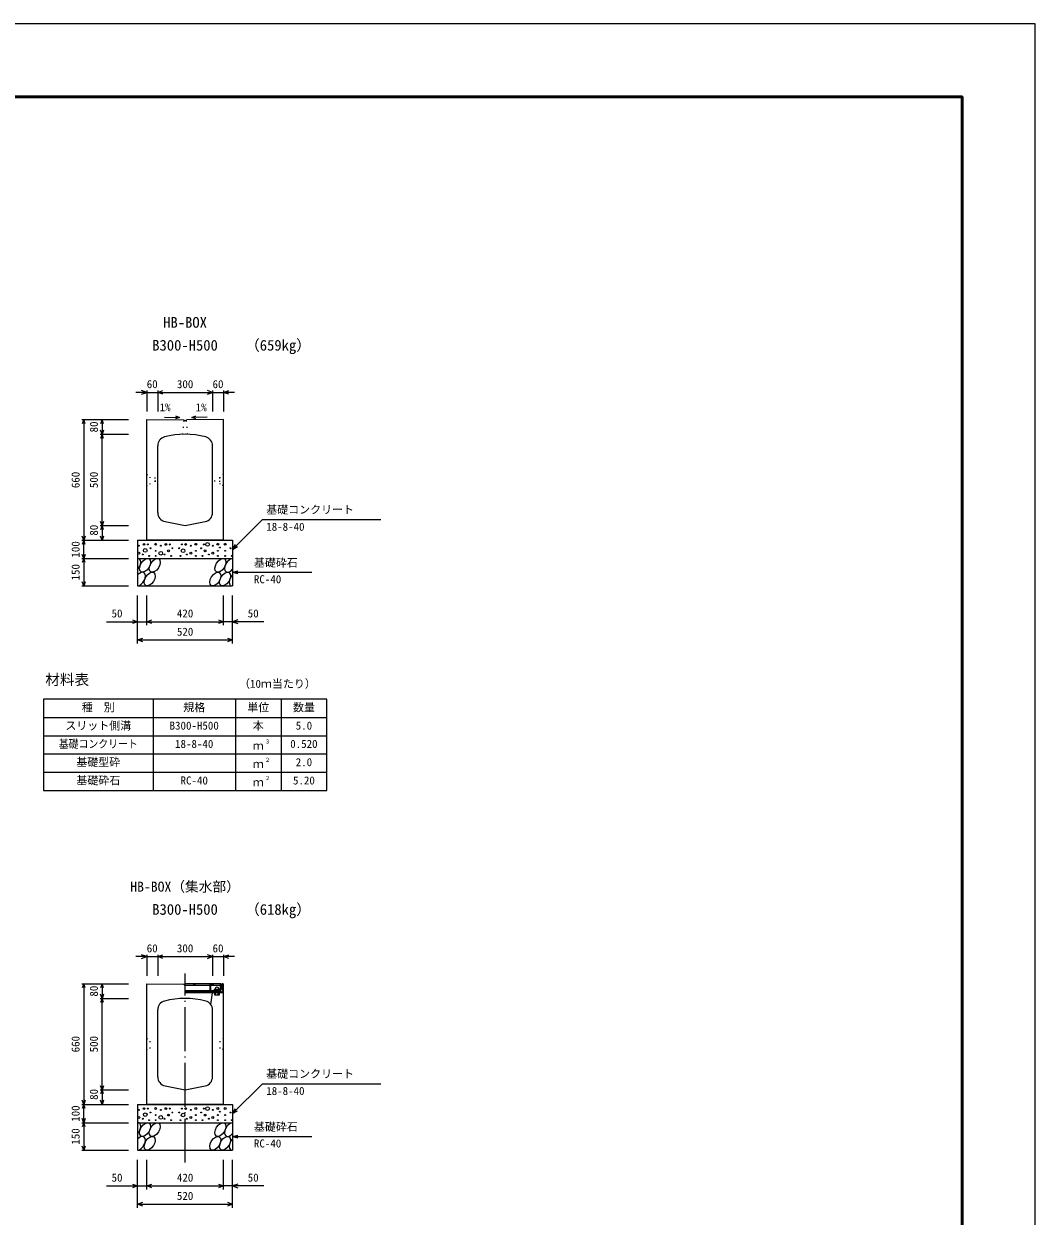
# Model space of a CAD drawing. Units: millimetres, scale not verified. Extents: x -16800 to 16800, y -5940 to 5940.
# Drawn here: x 11268 to 16800, y -583 to 5940 of the extents above; entities that cross this region are included whole.
import ezdxf
from ezdxf.enums import TextEntityAlignment as Align

# ---------------------------------------------------------------- set-up
doc = ezdxf.new("R2010")
doc.units = ezdxf.units.MM
doc.header["$LTSCALE"] = 20
doc.linetypes.add('DOTTED', pattern=[1.75, 0.25, -1.5])
doc.linetypes.add('LONG_DASHED_DOTTED', pattern=[15.25, 12, -1.5, 0.25, -1.5])
for name, color, linetype, lineweight in [('0-0_DIM', 7, 'Continuous', 25), ('0-1_Defpoints', 5, 'Continuous', 25), ('0-2_HATCH', 6, 'Continuous', 25), ('0-3_HYO', 3, 'Continuous', 25), ('0-4_HYO2', 4, 'Continuous', 25), ('0-5_OUTLINE', 3, 'Continuous', 25), ('0-6_OUTLINE2', 4, 'DOTTED', 25), ('0-7_TXT', 7, 'Continuous', 25), ('0-8_WAKU', 3, 'Continuous', 25)]:
    doc.layers.add(name, color=color, linetype=linetype, lineweight=lineweight)
doc.styles.add('ＭＳ ゴシック', font='')
doc.styles.get('ＭＳ ゴシック').set_extended_font_data('MS Gothic')

msp = doc.modelspace()

# ---------------------------------------------------------------- linework, layer by layer
at = {"layer": '0-0_DIM'}
for p, q in [((11940, 3923.55), (11880, 3923.55)), ((11940, 3933.55), (11940, 3818.55)), ((12000, 3933.55), (12000, 3818.55)), ((12300, 3933.55), (12300, 3818.55)), ((12360, 3933.55), (12360, 3818.55)), ((12420, 3923.55), (12360, 3923.55)), ((12037.27, 3788.53), (12119.74, 3786.96)), ((12270.02, 3788.49), (12186.15, 3786.89)), ((11585.8, 3774.62), (11840, 3774.62)), ((11595.8, 3774.62), (11595.8, 3114.62)), ((11695.8, 3774.62), (11695.8, 3694.62)), ((11685.8, 3694.62), (11840, 3694.62)), ((11695.8, 3194.62), (11695.8, 3694.62)), ((12573.65, 3228.27), (12410, 3064.62)), ((12573.65, 3228.27), (13220.53, 3228.27)), ((11685.8, 3194.62), (11840, 3194.62)), ((11695.8, 3194.62), (11695.8, 3114.62)), ((11585.8, 3114.62), (11840, 3114.62)), ((11595.8, 3014.62), (11595.8, 3114.62)), ((12410, 3064.62), (12425, 3090.6)), ((12410, 3064.62), (12435.98, 3079.62)), ((11585.8, 3014.62), (11840, 3014.62)), ((11595.8, 3014.62), (11595.8, 2864.62)), ((12410, 2939.62), (12438.98, 2947.39)), ((12410, 2939.62), (12843.31, 2939.62)), ((12410, 2939.62), (12438.98, 2931.86)), ((11585.8, 2864.62), (11840, 2864.62)), ((11890, 2549.11), (11890, 2811.45)), ((11940, 2649.11), (11940, 2811.45)), ((12360, 2649.11), (12360, 2811.45)), ((12410, 2549.11), (12410, 2811.45)), ((11720, 2669.11), (11890, 2669.11)), ((11890, 2669.11), (11940, 2669.11)), ((11940, 2669.11), (12360, 2669.11)), ((11890, 2569.11), (12410, 2569.11)), ((11940, 836.78), (11880, 836.78)), ((11940, 846.78), (11940, 731.78)), ((12000, 846.78), (12000, 731.78)), ((12300, 846.78), (12300, 731.78)), ((12360, 846.78), (12360, 731.78)), ((12420, 836.78), (12360, 836.78)), ((11585.8, 687.65), (11840, 687.65)), ((11595.8, 687.65), (11595.8, 27.65)), ((11695.8, 687.65), (11695.8, 607.65)), ((11685.8, 607.65), (11840, 607.65)), ((11695.8, 107.65), (11695.8, 607.65)), ((12573.65, 141.3), (12410, -22.35)), ((12573.65, 141.3), (13220.53, 141.3)), ((11685.8, 107.65), (11840, 107.65)), ((11695.8, 107.65), (11695.8, 27.65)), ((11585.8, 27.65), (11840, 27.65)), ((11595.8, -72.35), (11595.8, 27.65)), ((12410, -22.35), (12425, 3.63)), ((12410, -22.35), (12435.98, -7.35)), ((11585.8, -72.35), (11840, -72.35)), ((11595.8, -72.35), (11595.8, -222.35)), ((12410, -147.35), (12438.98, -139.59)), ((12410, -147.35), (12843.31, -147.35)), ((12410, -147.35), (12438.98, -155.12)), ((11585.8, -222.35), (11840, -222.35)), ((11890, -537.87), (11890, -275.52)), ((11940, -437.87), (11940, -275.52)), ((12360, -437.87), (12360, -275.52)), ((12410, -537.87), (12410, -275.52)), ((11720, -417.87), (11890, -417.87)), ((11890, -417.87), (11940, -417.87)), ((11940, -417.87), (12360, -417.87)), ((11890, -517.87), (12410, -517.87))]:
    msp.add_line(p, q, dxfattribs=at)
at = {"layer": '0-0_DIM', "linetype": 'LONG_DASHED_DOTTED'}
msp.add_line((12150, -290.42), (12150, 743.95), dxfattribs=at)
at = {"layer": '0-0_DIM'}
for points in [[(11911.81, 3913.29), (11940, 3923.55), (11911.81, 3933.81)], [(11940, 3923.55), (12000, 3923.55), (12300, 3923.55), (12360, 3923.55)], [(12028.19, 3913.29), (12000, 3923.55), (12028.19, 3933.81)], [(12271.81, 3913.29), (12300, 3923.55), (12271.81, 3933.81)], [(12388.19, 3913.29), (12360, 3923.55), (12388.19, 3933.81)], [(12097.34, 3795.59), (12119.74, 3786.96), (12097.03, 3779.18)], [(12208.85, 3779.12), (12186.15, 3786.89), (12208.54, 3795.53)], [(11604.01, 3752.07), (11595.8, 3774.62), (11587.59, 3752.07)], [(11704.01, 3752.07), (11695.8, 3774.62), (11687.59, 3752.07)], [(11704.01, 3717.17), (11695.8, 3694.62), (11687.59, 3717.17)], [(11704.01, 3672.07), (11695.8, 3694.62), (11687.59, 3672.07)], [(11704.01, 3217.17), (11695.8, 3194.62), (11687.59, 3217.17)], [(11604.01, 3137.17), (11595.8, 3114.62), (11587.59, 3137.17)], [(11704.01, 3172.07), (11695.8, 3194.62), (11687.59, 3172.07)], [(11704.01, 3137.17), (11695.8, 3114.62), (11687.59, 3137.17)], [(11604.01, 3092.07), (11595.8, 3114.62), (11587.59, 3092.07)], [(11604.01, 3037.17), (11595.8, 3014.62), (11587.59, 3037.17)], [(11604.01, 2992.07), (11595.8, 3014.62), (11587.59, 2992.07)], [(11604.01, 2887.17), (11595.8, 2864.62), (11587.59, 2887.17)], [(11861.81, 2679.37), (11890, 2669.11), (11861.81, 2658.85)], [(11968.19, 2658.85), (11940, 2669.11), (11968.19, 2679.37)], [(12331.81, 2679.37), (12360, 2669.11), (12331.81, 2658.85)], [(12438.19, 2679.37), (12410, 2669.11), (12438.19, 2658.85)], [(12580, 2669.11), (12410, 2669.11), (12360, 2669.11)], [(11918.19, 2558.85), (11890, 2569.11), (11918.19, 2579.37)], [(12381.81, 2579.37), (12410, 2569.11), (12381.81, 2558.85)], [(11911.81, 826.52), (11940, 836.78), (11911.81, 847.04)], [(11940, 836.78), (12000, 836.78), (12300, 836.78), (12360, 836.78)], [(12028.19, 826.52), (12000, 836.78), (12028.19, 847.04)], [(12271.81, 826.52), (12300, 836.78), (12271.81, 847.04)], [(12388.19, 826.52), (12360, 836.78), (12388.19, 847.04)], [(11604.01, 665.1), (11595.8, 687.65), (11587.59, 665.1)], [(11704.01, 665.1), (11695.8, 687.65), (11687.59, 665.1)], [(11704.01, 630.2), (11695.8, 607.65), (11687.59, 630.2)], [(11704.01, 585.1), (11695.8, 607.65), (11687.59, 585.1)], [(11704.01, 130.2), (11695.8, 107.65), (11687.59, 130.2)], [(11704.01, 85.1), (11695.8, 107.65), (11687.59, 85.1)], [(11604.01, 50.2), (11595.8, 27.65), (11587.59, 50.2)], [(11604.01, 5.1), (11595.8, 27.65), (11587.59, 5.1)], [(11704.01, 50.2), (11695.8, 27.65), (11687.59, 50.2)], [(11604.01, -49.8), (11595.8, -72.35), (11587.59, -49.8)], [(11604.01, -94.9), (11595.8, -72.35), (11587.59, -94.9)], [(11604.01, -199.8), (11595.8, -222.35), (11587.59, -199.8)], [(11861.81, -407.61), (11890, -417.87), (11861.81, -428.13)], [(11968.19, -428.13), (11940, -417.87), (11968.19, -407.61)], [(12331.81, -407.61), (12360, -417.87), (12331.81, -428.13)], [(12580, -417.87), (12410, -417.87), (12360, -417.87)], [(12438.19, -407.61), (12410, -417.87), (12438.19, -428.13)], [(11918.19, -528.13), (11890, -517.87), (11918.19, -507.61)], [(12381.81, -507.61), (12410, -517.87), (12381.81, -528.13)]]:
    msp.add_lwpolyline(points, dxfattribs=at)
at = {"layer": '0-1_Defpoints'}
msp.add_lwpolyline([(0, -5940), (16800, -5940), (16800, 5940), (0, 5940)], close=True, dxfattribs=at)
at = {"layer": '0-2_HATCH'}
for p, q in [((12348, 687.85), (12150, 687.85)), ((12150, 679.85), (12286, 679.85)), ((12286, 687.85), (12286, 651.85)), ((12290.5, 651.85), (12290.5, 687.85)), ((12290.5, 679.85), (12343.5, 679.85)), ((12310.14, 657.85), (12337.86, 657.85)), ((12310.14, 645.35), (12310.14, 657.85)), ((12317.07, 645.35), (12317.07, 657.85)), ((12330.93, 645.35), (12330.93, 657.85)), ((12337.86, 657.85), (12337.86, 645.35)), ((12343.5, 643.85), (12343.5, 687.85)), ((12352, 687.85), (12352, 646.85)), ((12358, 687.85), (12352, 687.85)), ((12358, 687.85), (12358, 637.85)), ((12150, 651.85), (12343.5, 651.85)), ((12150, 643.85), (12349, 643.85)), ((12307.5, 645.35), (12340.5, 645.35)), ((12307.5, 643.85), (12307.5, 645.35)), ((12324, 643.85), (12307.5, 643.85)), ((12308, 643.85), (12308, 637.85)), ((12358, 637.85), (12308, 637.85)), ((12337.86, 645.35), (12310.14, 645.35)), ((12337.86, 637.85), (12310.14, 637.85)), ((12310.14, 637.85), (12310.14, 627.85)), ((12310.14, 627.85), (12337.86, 627.85)), ((12317.07, 627.85), (12317.07, 637.85)), ((12340.5, 643.85), (12324, 643.85)), ((12330.93, 627.85), (12330.93, 637.85)), ((12337.86, 627.85), (12337.86, 637.85)), ((12340.5, 645.35), (12340.5, 643.85))]:
    msp.add_line(p, q, dxfattribs=at)
for points in [[(12203, 687.85), (12203, 681.85), (12197, 681.85), (12197, 687.85)], [(12303, 687.85), (12303, 681.85), (12297, 681.85), (12297, 687.85)], [(12348, 687.85), (12348, 655.85), (12343.5, 655.85)]]:
    msp.add_lwpolyline(points, dxfattribs=at)
for centre, radius in [((11896.93, 3084.8), 2.5), ((11924.97, 3091.8), 5), ((11931.51, 3058.79), 10), ((11946, 3091.8), 2.5), ((11960.02, 3070.79), 2.5), ((11988.89, 3092.67), 5), ((12016.93, 3084.8), 2.5), ((12044.97, 3091.8), 5), ((12066, 3091.8), 2.5), ((12080.02, 3070.79), 2.5), ((12117.84, 3070.79), 2.5), ((12138.87, 3056.78), 10), ((12131.86, 3091.8), 2.5), ((12152.89, 3091.8), 5), ((12180.92, 3084.8), 2.5), ((12208.96, 3092.67), 5), ((12237.84, 3070.79), 2.5), ((12251.86, 3091.8), 2.5), ((12272.89, 3091.8), 10), ((12300.92, 3084.8), 2.5), ((12328.96, 3092.67), 5), ((12340.3, 3075.11), 2.5), ((12368.81, 3092.67), 5), ((12397.68, 3070.79), 2.5), ((11896.93, 3043.65), 5), ((11917.96, 3036.65), 2.5), ((11953.01, 3028.77), 2.5), ((11988.89, 3056.78), 2.5), ((11988.89, 3028.77), 2.5), ((12016.93, 3043.65), 10), ((12037.96, 3036.65), 2.5), ((12058.99, 3056.78), 5), ((12073.01, 3028.77), 2.5), ((12124.85, 3028.77), 2.5), ((12159.89, 3036.65), 2.5), ((12180.92, 3043.65), 5), ((12208.96, 3056.78), 2.5), ((12208.96, 3028.77), 2.5), ((12244.85, 3028.77), 2.5), ((12258.87, 3056.78), 5), ((12279.89, 3036.65), 2.5), ((12300.92, 3043.65), 5), ((12328.96, 3056.78), 2.5), ((12328.96, 3028.77), 2.5), ((12368.81, 3056.78), 2.5), ((12368.81, 3028.77), 2.5), ((12404.69, 3028.77), 2.5), ((11896.93, -2.18), 2.5), ((11924.97, 4.83), 5), ((11946, 4.83), 2.5), ((11988.89, 5.7), 5), ((12016.93, -2.18), 2.5), ((12044.97, 4.83), 5), ((12066, 4.83), 2.5), ((12131.86, 4.83), 2.5), ((12152.89, 4.83), 5), ((12180.92, -2.18), 2.5), ((12208.96, 5.7), 5), ((12251.86, 4.83), 2.5), ((12272.89, 4.83), 10), ((12300.92, -2.18), 2.5), ((12328.96, 5.7), 5), ((12368.81, 5.7), 5), ((11896.93, -43.32), 5), ((11917.96, -50.33), 2.5), ((11931.51, -28.19), 10), ((11953.01, -58.2), 2.5), ((11960.02, -16.19), 2.5), ((11988.89, -30.19), 2.5), ((11988.89, -58.2), 2.5), ((12016.93, -43.32), 10), ((12037.96, -50.33), 2.5), ((12058.99, -30.19), 5), ((12073.01, -58.2), 2.5), ((12080.02, -16.19), 2.5), ((12117.84, -16.19), 2.5), ((12124.85, -58.2), 2.5), ((12138.87, -30.19), 10), ((12159.9, -50.33), 2.5), ((12180.92, -43.32), 5), ((12208.96, -30.19), 2.5), ((12208.96, -58.2), 2.5), ((12237.84, -16.19), 2.5), ((12244.85, -58.2), 2.5), ((12258.87, -30.19), 5), ((12279.9, -50.33), 2.5), ((12300.92, -43.32), 5), ((12328.96, -30.19), 2.5), ((12328.96, -58.2), 2.5), ((12340.3, -11.87), 2.5), ((12368.81, -30.19), 2.5), ((12368.81, -58.2), 2.5), ((12397.68, -16.19), 2.5), ((12404.69, -58.2), 2.5)]:
    msp.add_circle(centre, radius, dxfattribs=at)
for centre, radius, start, end in [((12324, 657.85), 11, 0, 180), ((12349, 646.85), 3, 270, 0)]:
    msp.add_arc(centre, radius, start, end, dxfattribs=at)
for centre, start_param, end_param in [((11877.64, 2977.1), 4.385593, 6.6745444), ((12396.14, 2977.1), 0.3357715, 4.4411806), ((11902.96, 2902.11), 3.5111464, 7.548991), ((12421.46, 2902.11), 1.2110787, 3.5658734), ((11877.64, -109.87), 4.385593, 6.6745444), ((12396.14, -109.87), 0.3357715, 4.4411806), ((11902.96, -184.86), 3.5111464, 7.548991), ((12421.46, -184.86), 1.2110787, 3.5658734)]:
    msp.add_ellipse(centre, major_axis=(21.81, 35.31), ratio=0.5792, start_param=start_param, end_param=end_param, dxfattribs=at)
for centre in [(11930.84, 2977.1), (11984.05, 2977.1), (12342.93, 2977.1), (11956.16, 2902.11), (12315.04, 2902.11), (12368.25, 2902.11), (11930.84, -109.87), (11984.05, -109.87), (12342.93, -109.87), (11956.17, -184.86), (12315.05, -184.86), (12368.25, -184.86)]:
    msp.add_ellipse(centre, major_axis=(21.81, 35.31), ratio=0.5792, dxfattribs=at)
at = {"layer": '0-3_HYO'}
for p, q in [((11975, 2245.16), (11975, 1745.16)), ((12425, 2245.16), (12425, 1745.16)), ((12675, 2245.16), (12675, 1745.16)), ((11375, 2145.16), (12925, 2145.16))]:
    msp.add_line(p, q, dxfattribs=at)
msp.add_lwpolyline([(11375, 1745.16), (12925, 1745.16), (12925, 2245.16), (11375, 2245.16)], close=True, dxfattribs=at)
at = {"layer": '0-4_HYO2'}
for p, q in [((11375, 2045.16), (12925, 2045.16)), ((11375, 1945.16), (12925, 1945.16)), ((11375, 1845.16), (12925, 1845.16))]:
    msp.add_line(p, q, dxfattribs=at)
at = {"layer": '0-5_OUTLINE'}
for p, q in [((11940, 3774.62), (12142.5, 3772.6)), ((11940, 3114.62), (11940, 3774.62)), ((12144, 3769.52), (12142.5, 3772.6)), ((12144, 3769.52), (12156, 3769.52)), ((12156, 3769.52), (12157.5, 3772.6)), ((12360, 3774.62), (12157.5, 3772.6)), ((12360, 3114.62), (12360, 3774.62)), ((12000, 3265.61), (12000, 3631.92)), ((12300, 3265.61), (12300, 3631.92)), ((11890, 3114.62), (11890, 3014.62)), ((11890, 3114.62), (12410, 3114.62)), ((12360, 3114.62), (11940, 3114.62)), ((11890, 3014.62), (12410, 3014.62)), ((11940, 27.65), (11940, 687.85)), ((11940, 687.85), (12142.5, 685.82)), ((12144, 682.75), (12142.5, 685.82)), ((12144, 682.75), (12150, 682.75)), ((12360, 637.85), (12150, 637.85)), ((12290, 575.15), (12300, 637.85)), ((12360, 27.65), (12360, 637.85)), ((12000, 178.64), (12000, 544.95)), ((12300, 178.64), (12300, 544.95)), ((11890, 27.65), (11890, -72.35)), ((11890, 27.65), (12410, 27.65)), ((12360, 27.65), (11940, 27.65)), ((11890, -72.35), (12410, -72.35))]:
    msp.add_line(p, q, dxfattribs=at)
for points in [[(12040.19, 3216.58), (12150, 3194.62), (12259.81, 3216.58)], [(12410, 3114.62), (12410, 3014.62), (12410, 2864.62)], [(11890, 3014.62), (11890, 2864.62), (12410, 2864.62)], [(12040.19, 129.61), (12150, 107.65), (12259.81, 129.61)], [(12410, 27.65), (12410, -72.35), (12410, -222.35)], [(11890, -72.35), (11890, -222.35), (12410, -222.35)]]:
    msp.add_lwpolyline(points, dxfattribs=at)
for centre, radius, start, end in [((12050, 3631.92), 50, 104.47751, 180), ((12150, 3244.62), 450, 75.52249, 104.47751), ((12250, 3631.92), 50, 0, 75.52249), ((12050, 3265.61), 50, 180, 258.69007), ((12250, 3265.61), 50, 281.30993, 0), ((12050, 545.15), 50, 104.47751, 180), ((12150, 157.85), 450, 75.52249, 104.47751), ((12250, 545.15), 50, 0, 75.52249), ((12050, 178.64), 50, 180, 258.69007), ((12250, 178.64), 50, 281.30993, 0)]:
    msp.add_arc(centre, radius, start, end, dxfattribs=at)
at = {"layer": '0-6_OUTLINE2'}
for p, q in [((12137.5, 3694.45), (12144, 3769.52)), ((12156, 3769.52), (12162.5, 3694.45)), ((11940, 3474.62), (11958, 3468.59)), ((12360, 3474.62), (12342, 3468.62)), ((11988, 3453.62), (11958, 3453.62)), ((11988, 3435.62), (11958, 3435.62)), ((11988, 3435.62), (11988, 3453.62)), ((12312, 3435.62), (12312, 3453.62)), ((12342, 3453.62), (12312, 3453.62)), ((12342, 3435.62), (12312, 3435.62)), ((11940, 387.65), (11958, 381.62)), ((12360, 387.65), (12342, 381.65))]:
    msp.add_line(p, q, dxfattribs=at)
for points in [[(11940, 3414.62), (11958, 3420.62), (11958, 3468.59)], [(12360, 3414.62), (12342, 3420.62), (12342, 3468.62)], [(11940, 327.65), (11958, 333.65), (11958, 381.62)], [(12360, 327.65), (12342, 333.65), (12342, 381.65)]]:
    msp.add_lwpolyline(points, dxfattribs=at)
at = {"layer": '0-8_WAKU', "lineweight": 50}
msp.add_lwpolyline([(400, -5540), (16400, -5540), (16400, 5540), (400, 5540)], close=True, dxfattribs=at)

# ---------------------------------------------------------------- texts
at = {"layer": '0-0_DIM', "style": 'ＭＳ ゴシック'}
for s, p in [('60', (11940, 3933.55)), ('300', (12105, 3933.55)), ('60', (12300, 3933.55)), ('1%', (12010.57, 3806.75)), ('1%', (12208.08, 3806.7)), ('基礎コンクリート', (12593.65, 3247.01)), ('18-8-40', (12593.65, 3153.19)), ('基礎砕石', (12526.32, 2956.79)), ('RC-40', (12526.32, 2866.1)), ('50', (11747.56, 2679.11)), ('420', (12105, 2679.11)), ('50', (12492.44, 2679.11)), ('520', (12105, 2579.11)), ('60', (11940, 846.78)), ('300', (12105, 846.78)), ('60', (12300, 846.78)), ('基礎コンクリート', (12593.65, 160.04)), ('18-8-40', (12593.65, 66.22)), ('基礎砕石', (12526.32, -130.18)), ('RC-40', (12526.32, -220.87)), ('50', (11747.56, -407.87)), ('420', (12105, -407.87)), ('50', (12492.44, -407.87)), ('520', (12105, -507.87))]:
    msp.add_text(s, height=43.99, dxfattribs=at).set_placement(p, align=Align.BOTTOM_LEFT)
for s, p in [('80', (11685.8, 3704.62)), ('660', (11585.8, 3399.62)), ('500', (11685.8, 3399.62)), ('80', (11685.8, 3139.62)), ('100', (11585.8, 3019.62)), ('150', (11585.8, 2894.62)), ('80', (11685.8, 617.65)), ('660', (11585.8, 312.65)), ('500', (11685.8, 312.65)), ('80', (11685.8, 52.65)), ('100', (11585.8, -67.35)), ('150', (11585.8, -192.35))]:
    msp.add_text(s, height=43.99, rotation=90, dxfattribs=at).set_placement(p, align=Align.BOTTOM_LEFT)
at = {"layer": '0-7_TXT', "style": 'ＭＳ ゴシック'}
for s, height, p in [('HB-BOX', 58.65, (12030, 4259.62)), ('B300-H500', 58.65, (11970, 4134.62)), ('（659kg）', 58.65, (12478.37, 4134.62)), ('材料表', 58.65, (11385, 2305.16)), ('（10ｍ当たり）', 43.99, (12445, 2294.16)), ('種\u3000別', 43.99, (11585, 2165.16)), ('規格', 43.99, (12140, 2165.16)), ('単位', 43.99, (12490, 2165.16)), ('数量', 43.99, (12740, 2165.16)), ('スリット側溝', 43.99, (11495, 2065.16)), ('B300-H500', 43.99, (12065, 2065.16)), ('本', 43.99, (12520, 2065.16)), ('5.0', 43.99, (12755, 2065.16)), ('３', 21.99, (12585.54, 1995.53)), ('18-8-40', 43.99, (12095, 1965.16)), ('ｍ', 43.99, (12520, 1955.16)), ('0.520', 43.99, (12725, 1965.16)), ('基礎型砕', 43.99, (11555, 1865.16)), ('ｍ', 43.99, (12520, 1855.16)), ('２', 21.99, (12585.54, 1895.53)), ('2.0', 43.99, (12755, 1865.16)), ('基礎砕石', 43.99, (11555, 1765.16)), ('RC-40', 43.99, (12125, 1765.16)), ('ｍ', 43.99, (12520, 1755.16)), ('２', 21.99, (12585.54, 1795.53)), ('5.20', 43.99, (12740, 1765.16)), ('HB-BOX（集水部）', 54.99, (11850, 1175.35)), ('B300-H500', 58.65, (11970, 1047.85)), ('（618kg）', 58.65, (12478.37, 1047.85))]:
    msp.add_text(s, height=height, dxfattribs=at).set_placement(p, align=Align.BOTTOM_LEFT)
at = {"layer": '0-7_TXT', "style": 'ＭＳ ゴシック', "width": 0.9}
msp.add_text('基礎コンクリート', height=43.99, dxfattribs=at).set_placement((11459, 1965.16), align=Align.BOTTOM_LEFT)

doc.saveas('drawing.dxf')
